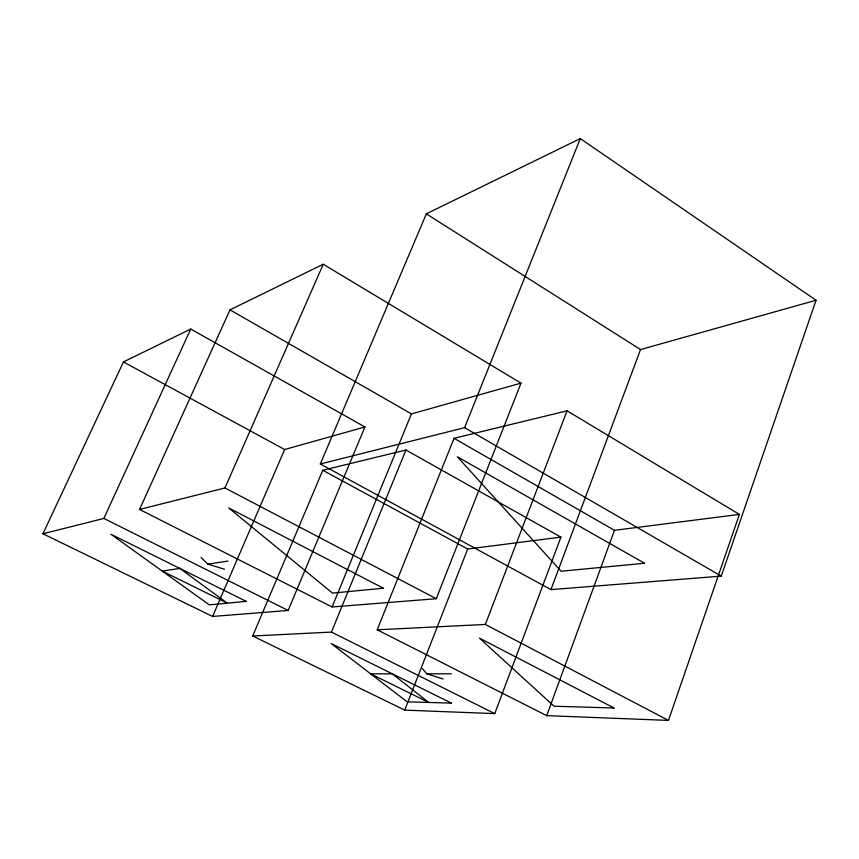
<?xml version="1.0" encoding="UTF-8"?>
<svg xmlns="http://www.w3.org/2000/svg" width="859" height="859" viewBox="0 0 859 859"><rect width="100%" height="100%" fill="white"/><g stroke="black" fill="none" stroke-linecap="round" stroke-linejoin="round"><path stroke-width="1.29" d="M721.27 576.11L816.05 300.253L580.287 138.589L426.343 213.848L320.332 463.978L550.952 589.618L721.27 576.11L464.612 427.675L320.332 463.978M668.474 720.411L739.374 514.412L567.058 410.817L454.046 438.315L377.198 629.808L546.7 715.654L668.474 720.411L485.346 624.439L377.198 629.808M546.7 715.654L614.475 530.314L739.374 514.412M550.952 589.618L640.535 349.559L816.05 300.253M494.752 713.625L560.916 537.143L405.953 450.019L322.791 470.26L252.696 636.004L404.739 710.114L494.752 713.625L331.445 632.084L252.696 636.004M485.346 624.439L567.058 410.817M404.739 710.114L467.704 549.008L560.916 537.143M436.275 598.712L520.994 383.135L323.252 264.25L229.997 309.841L139.555 509.451L332.111 606.969L436.275 598.712L224.972 487.966L139.555 509.451M464.612 427.675L580.287 138.589M331.445 632.084L405.953 450.019M332.111 606.969L411.45 413.898L520.994 383.135M288.141 610.459L364.935 426.966L190.741 329.04L123.449 361.929L42.95 533.761L212.592 616.451L288.141 610.459L103.842 518.439L42.95 533.761M212.592 616.451L284.63 449.525L364.935 426.966M224.972 487.966L323.252 264.25M103.842 518.439L190.741 329.04M201.07 557.491L207.899 564.138L227.936 561.088M422.435 668.603L426.805 673.81L451.308 673.8M207.899 564.138L224.467 569.238M426.805 673.81L443.126 678.986M123.449 361.929L284.63 449.525M322.791 470.26L467.704 549.008M229.997 309.841L411.45 413.898M454.046 438.315L614.475 530.314M426.343 213.848L640.535 349.559M179.799 568.411L162.254 571.085L227.313 603.158L179.799 568.411M246.211 601.354L209.338 604.876L110.929 534.244L246.211 601.354M383.382 588.232L332.476 593.097L228.709 507.927L383.382 588.232M644.551 563.257L561.131 571.235L457.375 456.816L644.551 563.257M392.295 673.821L370.659 673.832L428.716 702.458L392.295 673.821M451.383 703.134L407.091 701.803L331.144 643.488L451.383 703.134M614.067 708.009L554.076 706.216L479.44 638.108L614.067 708.009"/></g></svg>
